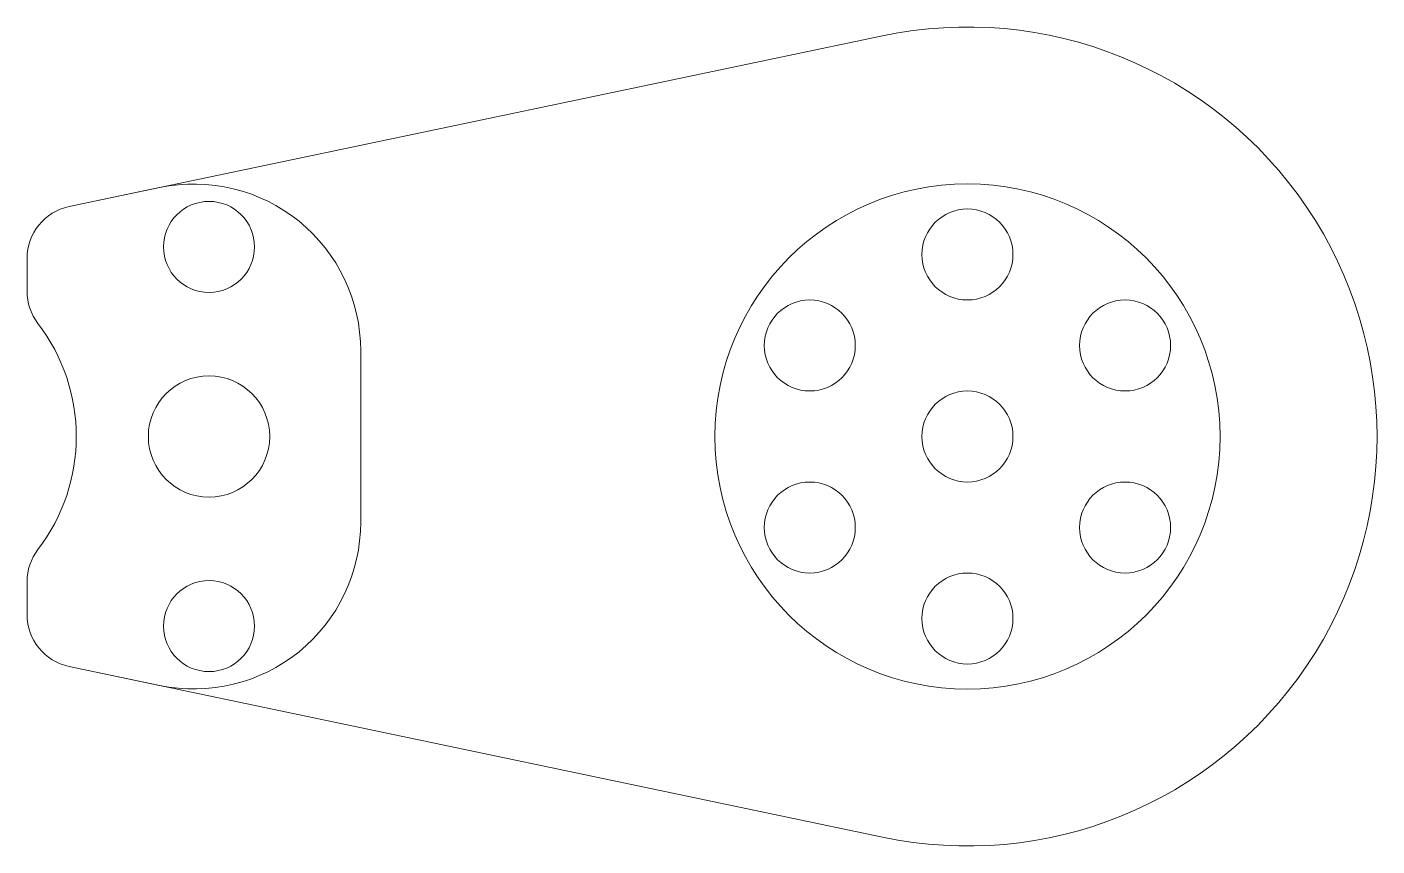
# Model space of a CAD drawing. Header units: millimetres. Extents: x -62 to 27, y -27 to 27.
import ezdxf

# ---------------------------------------------------------------- set-up
doc = ezdxf.new("R2010")
doc.units = ezdxf.units.MM
doc.layers.add('polylines_base', color=7, linetype='CONTINUOUS', lineweight=0)
doc.layers.add('polylines_raised', color=7, linetype='CONTINUOUS', lineweight=0)

msp = doc.modelspace()

# ---------------------------------------------------------------- linework, layer by layer
at = {"layer": 'polylines_base'}
for p, q in [((-59.219, 15.164), (-5.609, 26.411)), ((-62, 11.738), (-62, 9.582)), ((-62, -9.582), (-62, -11.738)), ((-59.219, -15.164), (-5.609, -26.411))]:
    msp.add_line(p, q, dxfattribs=at)
for centre, radius in [((-50, 12.5), 3), ((0, 12), 3), ((-10.392, 6), 3), ((10.392, 6), 3), ((-50, 0), 4), ((0, 0), 3), ((-10.392, -6), 3), ((10.392, -6), 3), ((-50, -12.5), 3), ((0, -12), 3)]:
    msp.add_circle(centre, radius, dxfattribs=at)
for centre, radius, start, end in [((0, 0), 27, 258.00968, 101.99032), ((-58.5, 11.738), 3.5, 101.84853, 180), ((-58.5, 9.582), 3.5, 180, 217.472), ((-71, 0), 12.25, 322.528, 37.472), ((-58.5, -9.582), 3.5, 142.528, 180), ((-58.5, -11.738), 3.5, 180, 258.15147)]:
    msp.add_arc(centre, radius, start, end, dxfattribs=at)
at = {"layer": 'polylines_raised'}
for p, q in [((-59.219, 15.164), (-53.259, 16.414)), ((-62, 11.738), (-62, 9.582)), ((-40, 5.649), (-40, -5.649)), ((-62, -9.582), (-62, -11.738)), ((-59.219, -15.164), (-53.259, -16.414))]:
    msp.add_line(p, q, dxfattribs=at)
msp.add_circle((0, 0), 16.65, dxfattribs=at)
for centre, radius, start, end in [((-51, 5.649), 11, 0, 101.84853), ((-58.5, 11.738), 3.5, 101.84853, 180), ((-58.5, 9.582), 3.5, 180, 217.472), ((-71, 0), 12.25, 322.528, 37.472), ((-51, -5.649), 11, 258.15147, 0), ((-58.5, -9.582), 3.5, 142.528, 180), ((-58.5, -11.738), 3.5, 180, 258.15147)]:
    msp.add_arc(centre, radius, start, end, dxfattribs=at)

doc.saveas('drawing.dxf')
